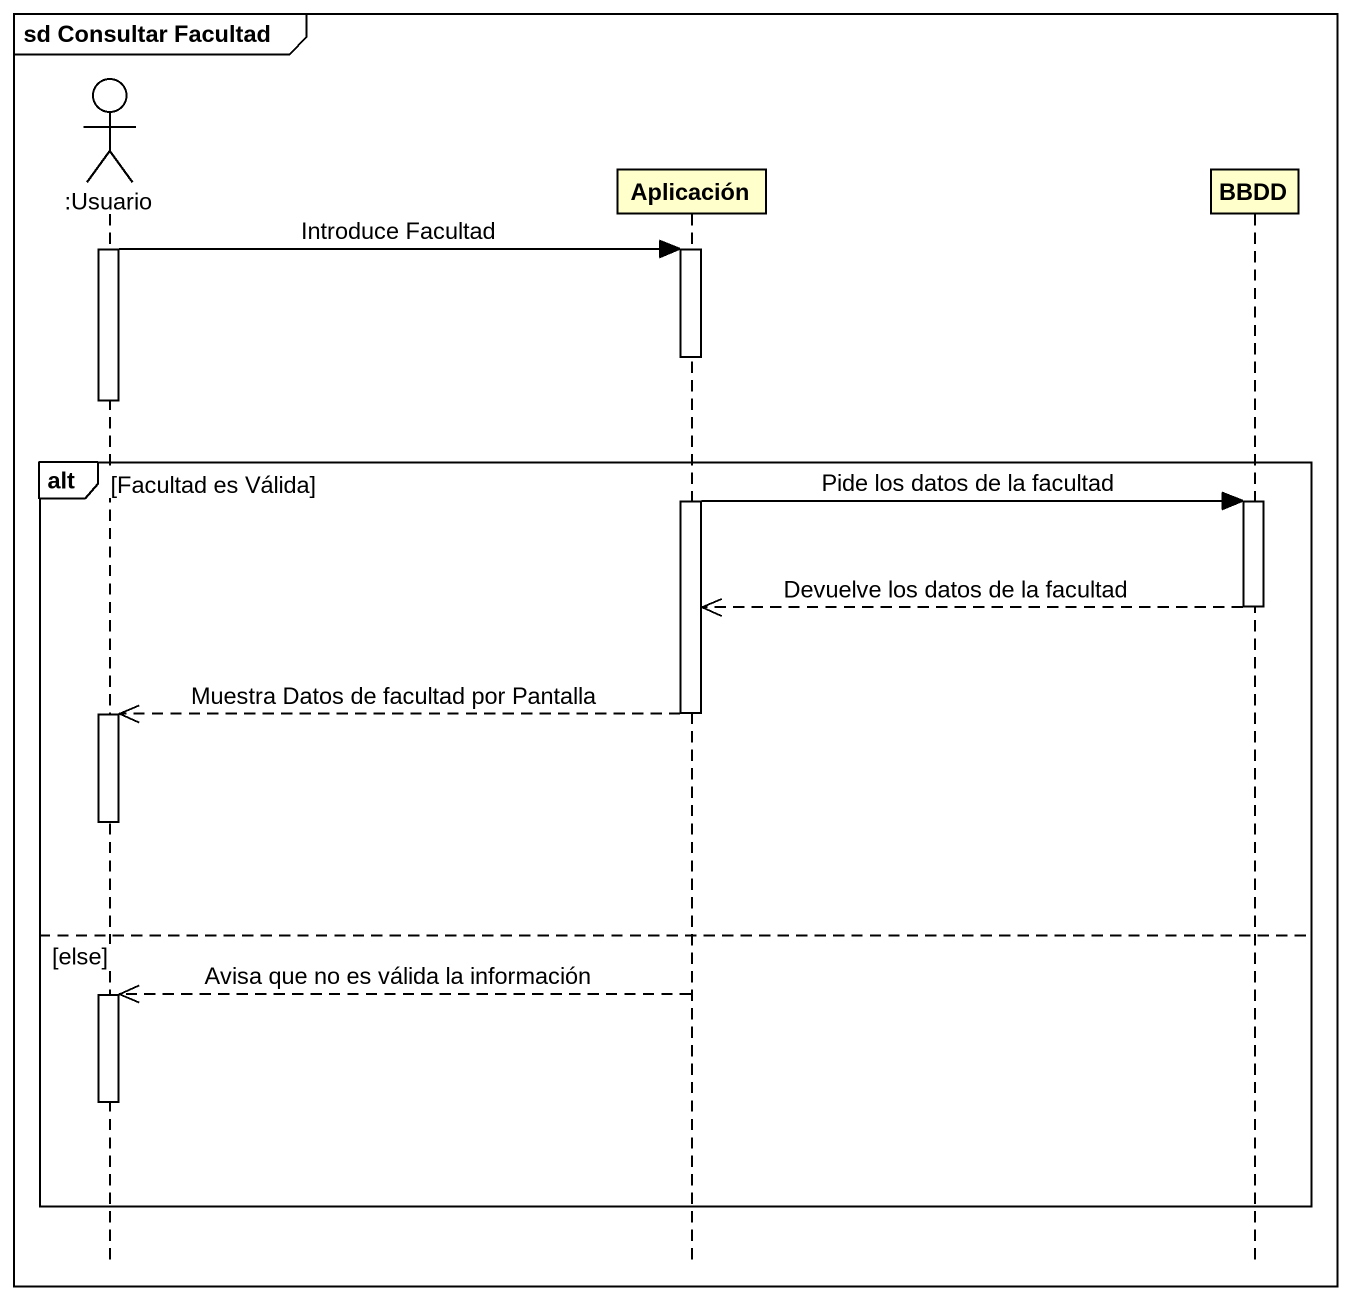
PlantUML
@startuml
mainframe sd Consultar Facultad
hide footbox
actor ":Usuario" as Usuario
participant Aplicación
participant BBDD

activate Usuario
Usuario -> Aplicación : Introduce Facultad
activate Aplicación
deactivate Usuario
alt Facultad es Válida
  Aplicación -> BBDD : Pide los datos de la facultad
  activate BBDD
  BBDD -->> Aplicación : Devuelve los datos de la facultad
  deactivate BBDD
  Aplicación -->> Usuario : Muestra Datos de facultad por Pantalla
  deactivate Aplicación
  activate Usuario
  deactivate Usuario
else else
  Aplicación -->> Usuario : Avisa que no es válida la información
  activate Usuario
  deactivate Usuario
end
@enduml
